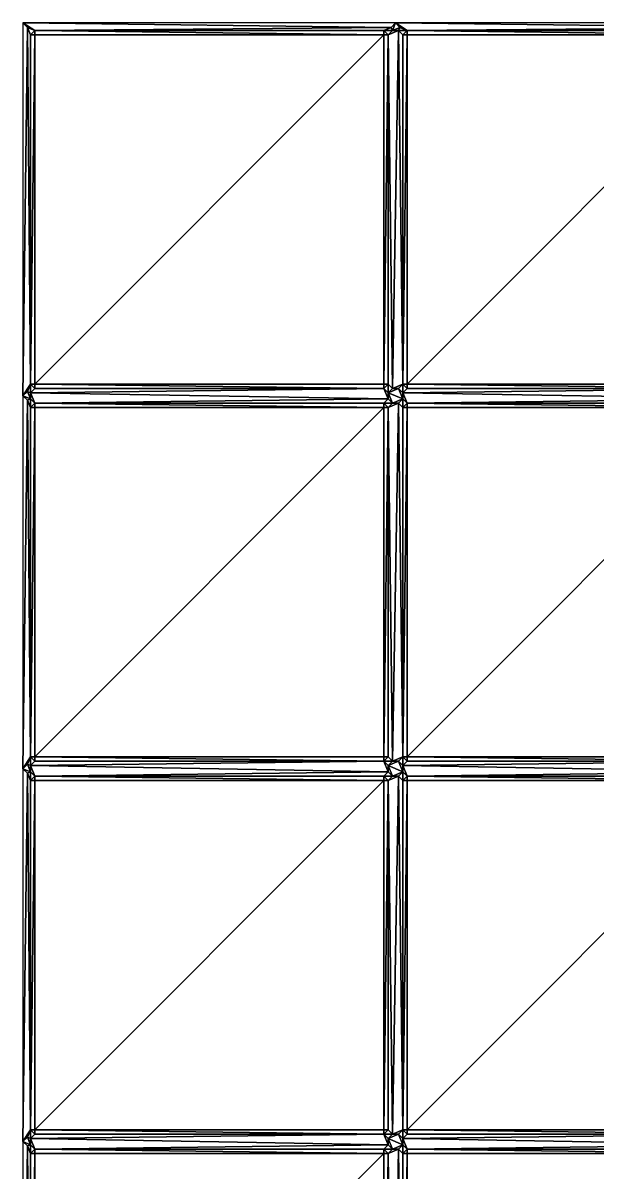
# Model space of a CAD drawing. Header units: inches. Extents: x -29.4 to 0.6, y -23 to 7.
# Drawn here: x -29.36 to -20.12, y -11.46 to 7.03 of the extents above; entities that cross this region are included whole.
import ezdxf

# ---------------------------------------------------------------- set-up
doc = ezdxf.new("R2010")
doc.units = ezdxf.units.IN
doc.header["$MEASUREMENT"] = 0
doc.layers.get('0').update_dxf_attribs({"color": 36, "true_color": 0x873b08})

msp = doc.modelspace()

# ---------------------------------------------------------------- meshes
mesh = msp.add_polyface()
corners = [(-29.175, 1.222, -0.3), (-23.555, 1.222, -0.3), (-23.555, 6.842, -0.3), (-29.175, 6.842, -0.3), (-23.415, 6.912), (-23.315, 6.912), (-23.294, 6.962), (-23.365, 7.032), (-23.435, 6.962), (-29.294, 6.962), (-29.365, 7.032), (-29.365, 1.032), (-29.245, 1.222), (-29.245, 6.842), (-29.175, 6.912), (-23.555, 6.912), (-23.245, 1.222), (-23.245, 6.842), (-23.415, 1.152), (-23.485, 6.842), (-23.485, 1.222), (-23.175, 6.912), (-29.245, 1.222, -0.23), (-29.245, 6.842, -0.23), (-23.485, 6.842, -0.23), (-23.485, 1.222, -0.23), (-29.175, 6.912, -0.23), (-23.555, 6.912, -0.23), (-23.245, 1.222, -0.23), (-23.245, 6.842, -0.23)]
mesh.append_faces([[corners[k] for k in face] for face in [(9, 11, 12, 9), (8, 10, 14, 8), (18, 16, 5, 18), (18, 5, 19, 18)]], dxfattribs={"vtx0": -1, "vtx1": -1, "vtx2": -1, "vtx3": -1})
mesh.append_faces([[corners[k] for k in face] for face in [(4, 6, 7, 4)]], dxfattribs={"vtx0": -1, "vtx2": -1, "vtx3": -1})
mesh.append_faces([[corners[k] for k in face] for face in [(8, 4, 7, 8), (13, 9, 12, 13), (15, 8, 14, 15), (20, 18, 19, 20)]], dxfattribs={"vtx1": -1, "vtx3": -1})
mesh.append_faces([[corners[k] for k in face] for face in [(0, 1, 2, 0), (2, 3, 0, 2), (4, 5, 6, 4), (9, 10, 11, 9), (8, 7, 10, 8), (10, 9, 14, 10), (16, 17, 5, 16), (5, 4, 19, 5), (7, 6, 21, 7), (13, 12, 22, 13), (22, 23, 13, 22), (20, 19, 24, 20), (24, 25, 20, 24), (15, 14, 26, 15), (26, 27, 15, 26), (17, 16, 28, 17), (28, 29, 17, 28), (15, 19, 4, 15), (4, 8, 15, 4), (5, 17, 21, 5), (21, 6, 5, 21), (3, 23, 22, 3), (22, 0, 3, 22), (1, 25, 24, 1), (24, 2, 1, 24), (2, 27, 26, 2), (26, 3, 2, 26), (14, 13, 23, 14), (23, 26, 14, 23), (19, 15, 27, 19), (27, 24, 19, 27)]], dxfattribs={"vtx2": -1, "vtx3": -1})
mesh.append_faces([[corners[k] for k in face] for face in [(14, 9, 13, 14), (23, 3, 26, 23), (27, 2, 24, 27)]], dxfattribs={"vtx3": -1})
mesh = msp.add_polyface()
corners = [(-23.175, 1.222, -0.3), (-17.555, 1.222, -0.3), (-17.555, 6.842, -0.3), (-23.175, 6.842, -0.3), (-17.485, 0.982), (-17.485, 1.082), (-17.555, 1.152), (-23.175, 1.152), (-23.245, 1.082), (-23.175, 0.912), (-17.555, 0.912), (-17.435, 6.962), (-17.365, 7.032), (-23.365, 7.032), (-23.175, 6.912), (-17.555, 6.912), (-23.175, 0.912, -0.23), (-17.555, 0.912, -0.23), (-23.175, 6.912, -0.23), (-17.555, 6.912, -0.23), (-17.555, 1.152, -0.23), (-23.175, 1.152, -0.23), (-17.485, 1.222), (-17.485, 6.842), (-17.485, 6.842, -0.23), (-17.485, 1.222, -0.23), (-23.245, 1.222), (-17.485, 0.842), (-17.415, 0.912), (-23.245, 6.842, -0.23), (-23.245, 1.222, -0.23), (-23.245, 6.842)]
mesh.append_faces([[corners[k] for k in face] for face in [(4, 6, 8, 4), (4, 8, 9, 4), (11, 13, 14, 11)]], dxfattribs={"vtx0": -1, "vtx1": -1, "vtx2": -1, "vtx3": -1})
mesh.append_faces([[corners[k] for k in face] for face in [(10, 4, 9, 10), (15, 11, 14, 15)]], dxfattribs={"vtx1": -1, "vtx3": -1})
mesh.append_faces([[corners[k] for k in face] for face in [(0, 1, 2, 0), (2, 3, 0, 2), (4, 5, 6, 4), (6, 7, 8, 6), (11, 12, 13, 11), (10, 9, 16, 10), (16, 17, 10, 16), (15, 14, 18, 15), (18, 19, 15, 18), (7, 6, 20, 7), (20, 21, 7, 20), (22, 23, 24, 22), (24, 25, 22, 24), (11, 15, 23, 11), (8, 7, 26, 8), (22, 6, 5, 22), (10, 27, 28, 10), (28, 4, 10, 28), (2, 19, 18, 2), (18, 3, 2, 18), (3, 29, 30, 3), (30, 0, 3, 30), (0, 21, 20, 0), (20, 1, 0, 20), (1, 25, 24, 1), (24, 2, 1, 24), (23, 15, 19, 23), (19, 24, 23, 19), (14, 31, 29, 14), (29, 18, 14, 29), (26, 7, 21, 26), (21, 30, 26, 21), (6, 22, 25, 6), (25, 20, 6, 25)]], dxfattribs={"vtx2": -1, "vtx3": -1})
mesh.append_faces([[corners[k] for k in face] for face in [(19, 2, 24, 19), (29, 3, 18, 29), (21, 0, 30, 21), (25, 1, 20, 25)]], dxfattribs={"vtx3": -1})
mesh = msp.add_polyface()
corners = [(-29.245, 0.982), (-29.245, 1.082), (-29.294, 1.103), (-29.365, 1.032), (-29.294, 0.962), (-23.245, 0.982), (-23.245, 1.082), (-23.315, 1.152), (-23.415, 1.152), (-23.485, 1.082), (-23.485, 0.982), (-23.415, 0.912), (-23.315, 0.912), (-23.555, 1.152), (-29.175, 1.152), (-29.175, 0.912), (-23.555, 0.912), (-23.485, 0.842), (-23.175, 0.912), (-29.245, 1.222), (-23.245, 1.222), (-29.175, 0.912, -0.23), (-23.555, 0.912, -0.23), (-23.555, 1.152, -0.23), (-29.175, 1.152, -0.23), (-29.245, 0.842), (-23.245, 0.842), (-23.485, 1.222), (-29.175, 1.222, -0.3), (-29.245, 1.222, -0.23), (-23.485, 1.222, -0.23), (-23.555, 1.222, -0.3)]
mesh.append_faces([[corners[k] for k in face] for face in [(5, 7, 9, 5), (5, 9, 11, 5), (10, 13, 1, 10), (10, 1, 15, 10)]], dxfattribs={"vtx0": -1, "vtx1": -1, "vtx2": -1, "vtx3": -1})
mesh.append_faces([[corners[k] for k in face] for face in [(0, 2, 3, 0)]], dxfattribs={"vtx0": -1, "vtx2": -1, "vtx3": -1})
mesh.append_faces([[corners[k] for k in face] for face in [(4, 0, 3, 4), (12, 5, 11, 12), (16, 10, 15, 16)]], dxfattribs={"vtx1": -1, "vtx3": -1})
mesh.append_faces([[corners[k] for k in face] for face in [(0, 1, 2, 0), (5, 6, 7, 5), (7, 8, 9, 7), (9, 10, 11, 9), (10, 9, 13, 10), (13, 14, 1, 13), (1, 0, 15, 1), (12, 11, 17, 12), (6, 5, 18, 6), (3, 2, 19, 3), (8, 7, 20, 8), (16, 15, 21, 16), (21, 22, 16, 21), (14, 13, 23, 14), (23, 24, 14, 23), (25, 15, 0, 25), (0, 4, 25, 0), (26, 18, 5, 26), (5, 12, 26, 5), (1, 14, 19, 1), (19, 2, 1, 19), (20, 7, 6, 20), (27, 13, 9, 27), (9, 8, 27, 9), (16, 17, 11, 16), (11, 10, 16, 11), (28, 24, 23, 28), (23, 31, 28, 23), (19, 14, 24, 19), (24, 29, 19, 24), (13, 27, 30, 13), (30, 23, 13, 30)]], dxfattribs={"vtx2": -1, "vtx3": -1})
mesh.append_faces([[corners[k] for k in face] for face in [(24, 28, 29, 24), (30, 31, 23, 30)]], dxfattribs={"vtx3": -1})
mesh = msp.add_polyface()
corners = [(-29.175, -4.778, -0.3), (-23.555, -4.778, -0.3), (-23.555, 0.842, -0.3), (-29.175, 0.842, -0.3), (-23.315, -4.848), (-23.415, -4.848), (-23.485, -4.918), (-23.555, -4.848), (-29.175, -4.848), (-29.245, -4.918), (-29.294, 0.962), (-29.365, 1.032), (-29.365, -4.968), (-29.245, -4.778), (-29.245, 0.842), (-23.245, -4.778), (-23.245, 0.842), (-23.315, 0.912), (-23.485, 0.842), (-23.485, -4.778), (-29.245, -4.778, -0.23), (-29.245, 0.842, -0.23), (-23.555, -4.848, -0.23), (-29.175, -4.848, -0.23), (-23.485, 0.842, -0.23), (-23.485, -4.778, -0.23), (-29.294, -4.897), (-23.245, -4.918), (-29.175, 0.912, -0.23), (-23.555, 0.912, -0.23), (-29.175, 0.912), (-23.555, 0.912)]
mesh.append_faces([[corners[k] for k in face] for face in [(10, 12, 13, 10), (5, 15, 17, 5), (5, 17, 18, 5)]], dxfattribs={"vtx0": -1, "vtx1": -1, "vtx2": -1, "vtx3": -1})
mesh.append_faces([[corners[k] for k in face] for face in [(14, 10, 13, 14), (19, 5, 18, 19)]], dxfattribs={"vtx1": -1, "vtx3": -1})
mesh.append_faces([[corners[k] for k in face] for face in [(0, 1, 2, 0), (2, 3, 0, 2), (4, 5, 6, 4), (7, 8, 9, 7), (10, 11, 12, 10), (5, 4, 15, 5), (15, 16, 17, 15), (14, 13, 20, 14), (20, 21, 14, 20), (8, 7, 22, 8), (22, 23, 8, 22), (19, 18, 24, 19), (24, 25, 19, 24), (9, 8, 13, 9), (13, 26, 9, 13), (15, 4, 27, 15), (7, 6, 5, 7), (5, 19, 7, 5), (3, 21, 20, 3), (20, 0, 3, 20), (0, 23, 22, 0), (22, 1, 0, 22), (1, 25, 24, 1), (24, 2, 1, 24), (2, 29, 28, 2), (28, 3, 2, 28), (30, 14, 21, 30), (21, 28, 30, 21), (13, 8, 23, 13), (23, 20, 13, 23), (7, 19, 25, 7), (25, 22, 7, 25), (18, 31, 29, 18), (29, 24, 18, 29)]], dxfattribs={"vtx2": -1, "vtx3": -1})
mesh.append_faces([[corners[k] for k in face] for face in [(21, 3, 28, 21), (23, 0, 20, 23), (25, 1, 22, 25), (29, 2, 24, 29)]], dxfattribs={"vtx3": -1})
mesh = msp.add_polyface()
corners = [(-17.555, -5.158, -0.3), (-23.175, -5.158, -0.3), (-23.175, -10.778, -0.3), (-23.175, -4.778, -0.3), (-17.555, -4.778, -0.3), (-17.555, 0.842, -0.3), (-23.175, 0.842, -0.3), (-17.555, -4.848), (-23.175, -4.848), (-23.245, -4.918), (-17.485, -5.018), (-23.245, -5.018), (-23.175, -5.088), (-17.555, -5.088), (-23.175, -5.088, -0.23), (-17.555, -5.088, -0.23), (-23.245, -10.778, -0.23), (-23.245, -5.158, -0.23), (-23.245, -5.158), (-23.245, 0.842), (-23.245, -4.778), (-23.245, -4.778, -0.23), (-23.245, 0.842, -0.23), (-17.555, -4.848, -0.23), (-23.175, -4.848, -0.23), (-17.485, -5.158, -0.23), (-17.555, 0.912, -0.23), (-17.485, 0.842, -0.23), (-23.175, 0.912, -0.23), (-17.485, -4.778, -0.23), (-17.555, -10.778, -0.3), (-17.485, -5.158), (-23.175, 0.912)]
mesh.append_faces([[corners[k] for k in face] for face in [(10, 7, 9, 10), (10, 9, 12, 10)]], dxfattribs={"vtx0": -1, "vtx1": -1, "vtx2": -1, "vtx3": -1})
mesh.append_faces([[corners[k] for k in face] for face in [(13, 10, 12, 13)]], dxfattribs={"vtx1": -1, "vtx3": -1})
mesh.append_faces([[corners[k] for k in face] for face in [(0, 1, 2, 0), (3, 4, 5, 3), (5, 6, 3, 5), (7, 8, 9, 7), (9, 11, 12, 9), (13, 12, 14, 13), (14, 15, 13, 14), (16, 17, 18, 16), (19, 20, 21, 19), (21, 22, 19, 21), (8, 7, 23, 8), (23, 24, 8, 23), (18, 12, 11, 18), (9, 8, 20, 9), (0, 15, 14, 0), (14, 1, 0, 14), (1, 17, 16, 1), (25, 0, 30, 25), (31, 13, 15, 31), (15, 25, 31, 15), (12, 18, 17, 12), (17, 14, 12, 17), (5, 26, 28, 5), (28, 6, 5, 28), (6, 22, 21, 6), (21, 3, 6, 21), (3, 24, 23, 3), (23, 4, 3, 23), (4, 29, 27, 4), (27, 5, 4, 27), (32, 19, 22, 32), (22, 28, 32, 22), (20, 8, 24, 20), (24, 21, 20, 24)]], dxfattribs={"vtx2": -1, "vtx3": -1})
mesh.append_faces([[corners[k] for k in face] for face in [(15, 0, 25, 15), (17, 1, 14, 17), (26, 5, 27, 26), (22, 6, 28, 22), (24, 3, 21, 24), (29, 4, 23, 29)]], dxfattribs={"vtx3": -1})
mesh = msp.add_polyface()
corners = [(-23.555, -5.158, -0.3), (-29.175, -5.158, -0.3), (-29.175, -10.778, -0.3), (-29.245, -5.018), (-29.245, -4.918), (-29.294, -4.897), (-29.365, -4.968), (-29.294, -5.038), (-23.245, -5.018), (-23.245, -4.918), (-23.315, -4.848), (-23.485, -4.918), (-23.485, -5.018), (-23.415, -5.088), (-23.315, -5.088), (-29.365, -10.968), (-29.245, -10.778), (-29.245, -5.158), (-23.555, -4.848), (-29.175, -5.088), (-23.555, -5.088), (-23.245, -10.778), (-23.245, -5.158), (-23.485, -5.158), (-29.245, -4.778), (-29.245, -10.778, -0.23), (-29.245, -5.158, -0.23), (-23.485, -10.778), (-23.485, -5.158, -0.23), (-23.485, -10.778, -0.23), (-29.175, -5.088, -0.23), (-23.555, -5.088, -0.23), (-23.245, -10.778, -0.23), (-23.555, -10.778, -0.3)]
mesh.append_faces([[corners[k] for k in face] for face in [(8, 10, 11, 8), (8, 11, 13, 8), (7, 15, 16, 7), (12, 18, 4, 12), (12, 4, 19, 12)]], dxfattribs={"vtx0": -1, "vtx1": -1, "vtx2": -1, "vtx3": -1})
mesh.append_faces([[corners[k] for k in face] for face in [(3, 5, 6, 3)]], dxfattribs={"vtx0": -1, "vtx2": -1, "vtx3": -1})
mesh.append_faces([[corners[k] for k in face] for face in [(7, 3, 6, 7), (14, 8, 13, 14), (17, 7, 16, 17), (20, 12, 19, 20)]], dxfattribs={"vtx1": -1, "vtx3": -1})
mesh.append_faces([[corners[k] for k in face] for face in [(0, 1, 2, 0), (3, 4, 5, 3), (8, 9, 10, 8), (11, 12, 13, 11), (7, 6, 15, 7), (12, 11, 18, 12), (4, 3, 19, 4), (21, 22, 14, 21), (14, 13, 23, 14), (6, 5, 24, 6), (17, 16, 25, 17), (25, 26, 17, 25), (27, 23, 28, 27), (28, 29, 27, 28), (20, 19, 30, 20), (30, 31, 20, 30), (22, 21, 32, 22), (17, 19, 3, 17), (3, 7, 17, 3), (8, 14, 22, 8), (20, 23, 13, 20), (13, 12, 20, 13), (1, 26, 25, 1), (28, 0, 33, 28), (0, 31, 30, 0), (30, 1, 0, 30), (19, 17, 26, 19), (26, 30, 19, 26), (23, 20, 31, 23), (31, 28, 23, 31)]], dxfattribs={"vtx2": -1, "vtx3": -1})
mesh.append_faces([[corners[k] for k in face] for face in [(26, 1, 30, 26), (31, 0, 28, 31)]], dxfattribs={"vtx3": -1})
mesh = msp.add_polyface()
corners = [(-29.175, -10.778, -0.3), (-23.555, -10.778, -0.3), (-23.555, -5.158, -0.3), (-29.245, -11.018), (-29.245, -10.918), (-29.294, -10.897), (-29.365, -10.968), (-29.294, -11.038), (-23.245, -11.018), (-23.245, -10.918), (-23.315, -10.848), (-23.415, -10.848), (-23.485, -10.918), (-23.485, -11.018), (-23.415, -11.088), (-23.315, -11.088), (-23.555, -10.848), (-29.175, -10.848), (-29.175, -11.088), (-23.555, -11.088), (-23.175, -11.088), (-29.245, -10.778), (-23.245, -10.778), (-23.315, -5.088), (-23.485, -5.158), (-23.485, -10.778), (-23.555, -10.848, -0.23), (-29.175, -10.848, -0.23), (-29.245, -11.158), (-23.245, -11.158), (-23.175, -10.848), (-29.245, -10.778, -0.23), (-23.485, -10.778, -0.23), (-29.175, -5.158, -0.3), (-23.485, -5.158, -0.23)]
mesh.append_faces([[corners[k] for k in face] for face in [(8, 10, 12, 8), (8, 12, 14, 8), (13, 16, 4, 13), (13, 4, 18, 13), (11, 22, 23, 11), (11, 23, 24, 11)]], dxfattribs={"vtx0": -1, "vtx1": -1, "vtx2": -1, "vtx3": -1})
mesh.append_faces([[corners[k] for k in face] for face in [(3, 5, 6, 3)]], dxfattribs={"vtx0": -1, "vtx2": -1, "vtx3": -1})
mesh.append_faces([[corners[k] for k in face] for face in [(7, 3, 6, 7), (15, 8, 14, 15), (19, 13, 18, 19), (25, 11, 24, 25)]], dxfattribs={"vtx1": -1, "vtx3": -1})
mesh.append_faces([[corners[k] for k in face] for face in [(0, 1, 2, 0), (3, 4, 5, 3), (8, 9, 10, 8), (10, 11, 12, 10), (12, 13, 14, 12), (13, 12, 16, 13), (16, 17, 4, 16), (4, 3, 18, 4), (9, 8, 20, 9), (6, 5, 21, 6), (11, 10, 22, 11), (17, 16, 26, 17), (26, 27, 17, 26), (3, 7, 28, 3), (8, 15, 29, 8), (4, 17, 21, 4), (21, 5, 4, 21), (9, 30, 22, 9), (22, 10, 9, 22), (16, 12, 11, 16), (11, 25, 16, 11), (14, 13, 19, 14), (31, 0, 33, 31), (0, 27, 26, 0), (26, 1, 0, 26), (1, 32, 34, 1), (21, 17, 27, 21), (27, 31, 21, 27), (16, 25, 32, 16), (32, 26, 16, 32)]], dxfattribs={"vtx2": -1, "vtx3": -1})
mesh.append_faces([[corners[k] for k in face] for face in [(27, 0, 31, 27), (32, 1, 26, 32)]], dxfattribs={"vtx3": -1})
mesh = msp.add_polyface()
corners = [(-23.175, -16.778, -0.3), (-17.555, -16.778, -0.3), (-17.555, -11.158, -0.3), (-23.175, -11.158, -0.3), (-23.175, -10.778, -0.3), (-17.555, -10.778, -0.3), (-17.555, -5.158, -0.3), (-17.555, -10.848), (-23.175, -10.848), (-23.245, -10.918), (-17.485, -11.018), (-23.175, -11.088), (-17.555, -11.088), (-23.175, -11.088, -0.23), (-17.555, -11.088, -0.23), (-17.555, -16.848, -0.23), (-23.175, -16.848, -0.23), (-23.175, -16.848), (-17.555, -10.848, -0.23), (-23.175, -10.848, -0.23), (-17.485, -10.918), (-17.415, -10.848), (-17.485, -11.158, -0.23), (-23.245, -11.158, -0.23), (-23.245, -16.778, -0.23), (-17.485, -16.778, -0.23), (-23.245, -10.778, -0.23), (-17.485, -10.778, -0.23), (-17.485, -11.158), (-23.245, -11.158), (-23.245, -16.778), (-17.555, -16.848), (-17.485, -16.778), (-23.175, -5.158, -0.3), (-17.485, -5.158, -0.23), (-23.245, -10.778), (-17.485, -10.778)]
mesh.append_faces([[corners[k] for k in face] for face in [(10, 7, 9, 10), (10, 9, 11, 10)]], dxfattribs={"vtx0": -1, "vtx1": -1, "vtx2": -1, "vtx3": -1})
mesh.append_faces([[corners[k] for k in face] for face in [(12, 10, 11, 12)]], dxfattribs={"vtx1": -1, "vtx3": -1})
mesh.append_faces([[corners[k] for k in face] for face in [(0, 1, 2, 0), (2, 3, 0, 2), (4, 5, 6, 4), (7, 8, 9, 7), (12, 11, 13, 12), (13, 14, 12, 13), (15, 16, 17, 15), (8, 7, 18, 8), (18, 19, 8, 18), (7, 20, 21, 7), (2, 14, 13, 2), (13, 3, 2, 13), (3, 23, 24, 3), (24, 0, 3, 24), (0, 16, 15, 0), (15, 1, 0, 15), (1, 25, 22, 1), (22, 2, 1, 22), (28, 12, 14, 28), (14, 22, 28, 14), (11, 29, 23, 11), (23, 13, 11, 23), (30, 17, 16, 30), (16, 24, 30, 16), (31, 32, 25, 31), (25, 15, 31, 25), (26, 4, 33, 26), (4, 19, 18, 4), (18, 5, 4, 18), (5, 27, 34, 5), (35, 8, 19, 35), (19, 26, 35, 19), (7, 36, 27, 7), (27, 18, 7, 27)]], dxfattribs={"vtx2": -1, "vtx3": -1})
mesh.append_faces([[corners[k] for k in face] for face in [(14, 2, 22, 14), (23, 3, 13, 23), (16, 0, 24, 16), (25, 1, 15, 25), (19, 4, 26, 19), (27, 5, 18, 27)]], dxfattribs={"vtx3": -1})
mesh = msp.add_polyface()
corners = [(-29.175, -16.778, -0.3), (-23.555, -16.778, -0.3), (-23.555, -11.158, -0.3), (-29.175, -11.158, -0.3), (-29.294, -11.038), (-29.365, -10.968), (-29.365, -16.968), (-29.245, -16.778), (-29.245, -11.158), (-23.245, -16.778), (-23.245, -11.158), (-23.315, -11.088), (-23.415, -16.848), (-23.415, -11.088), (-23.485, -11.158), (-23.485, -16.778), (-29.245, -16.778, -0.23), (-29.245, -11.158, -0.23), (-23.485, -11.158, -0.23), (-23.485, -16.778, -0.23), (-23.555, -11.088), (-29.175, -11.088), (-29.175, -11.088, -0.23), (-23.555, -11.088, -0.23), (-23.245, -16.778, -0.23), (-23.245, -11.158, -0.23), (-29.245, -11.018), (-23.175, -11.088), (-23.245, -11.018), (-23.315, -16.848), (-23.245, -16.918), (-23.555, -16.848), (-29.175, -16.848, -0.23), (-23.555, -16.848, -0.23), (-29.175, -16.848)]
mesh.append_faces([[corners[k] for k in face] for face in [(4, 6, 7, 4), (12, 9, 11, 12), (12, 11, 14, 12)]], dxfattribs={"vtx0": -1, "vtx1": -1, "vtx2": -1, "vtx3": -1})
mesh.append_faces([[corners[k] for k in face] for face in [(8, 4, 7, 8), (15, 12, 14, 15)]], dxfattribs={"vtx1": -1, "vtx3": -1})
mesh.append_faces([[corners[k] for k in face] for face in [(0, 1, 2, 0), (2, 3, 0, 2), (4, 5, 6, 4), (9, 10, 11, 9), (11, 13, 14, 11), (8, 7, 16, 8), (16, 17, 8, 16), (15, 14, 18, 15), (18, 19, 15, 18), (20, 21, 22, 20), (22, 23, 20, 22), (10, 9, 24, 10), (24, 25, 10, 24), (8, 21, 26, 8), (10, 27, 28, 10), (9, 29, 30, 9), (12, 15, 31, 12), (20, 14, 13, 20), (3, 17, 16, 3), (16, 0, 3, 16), (0, 32, 33, 0), (33, 1, 0, 33), (1, 19, 18, 1), (18, 2, 1, 18), (2, 23, 22, 2), (22, 3, 2, 22), (21, 8, 17, 21), (17, 22, 21, 17), (7, 34, 32, 7), (32, 16, 7, 32), (31, 15, 19, 31), (19, 33, 31, 19), (14, 20, 23, 14), (23, 18, 14, 23)]], dxfattribs={"vtx2": -1, "vtx3": -1})
mesh.append_faces([[corners[k] for k in face] for face in [(17, 3, 22, 17), (32, 0, 16, 32), (19, 1, 33, 19), (23, 2, 18, 23)]], dxfattribs={"vtx3": -1})

doc.saveas('drawing.dxf')
